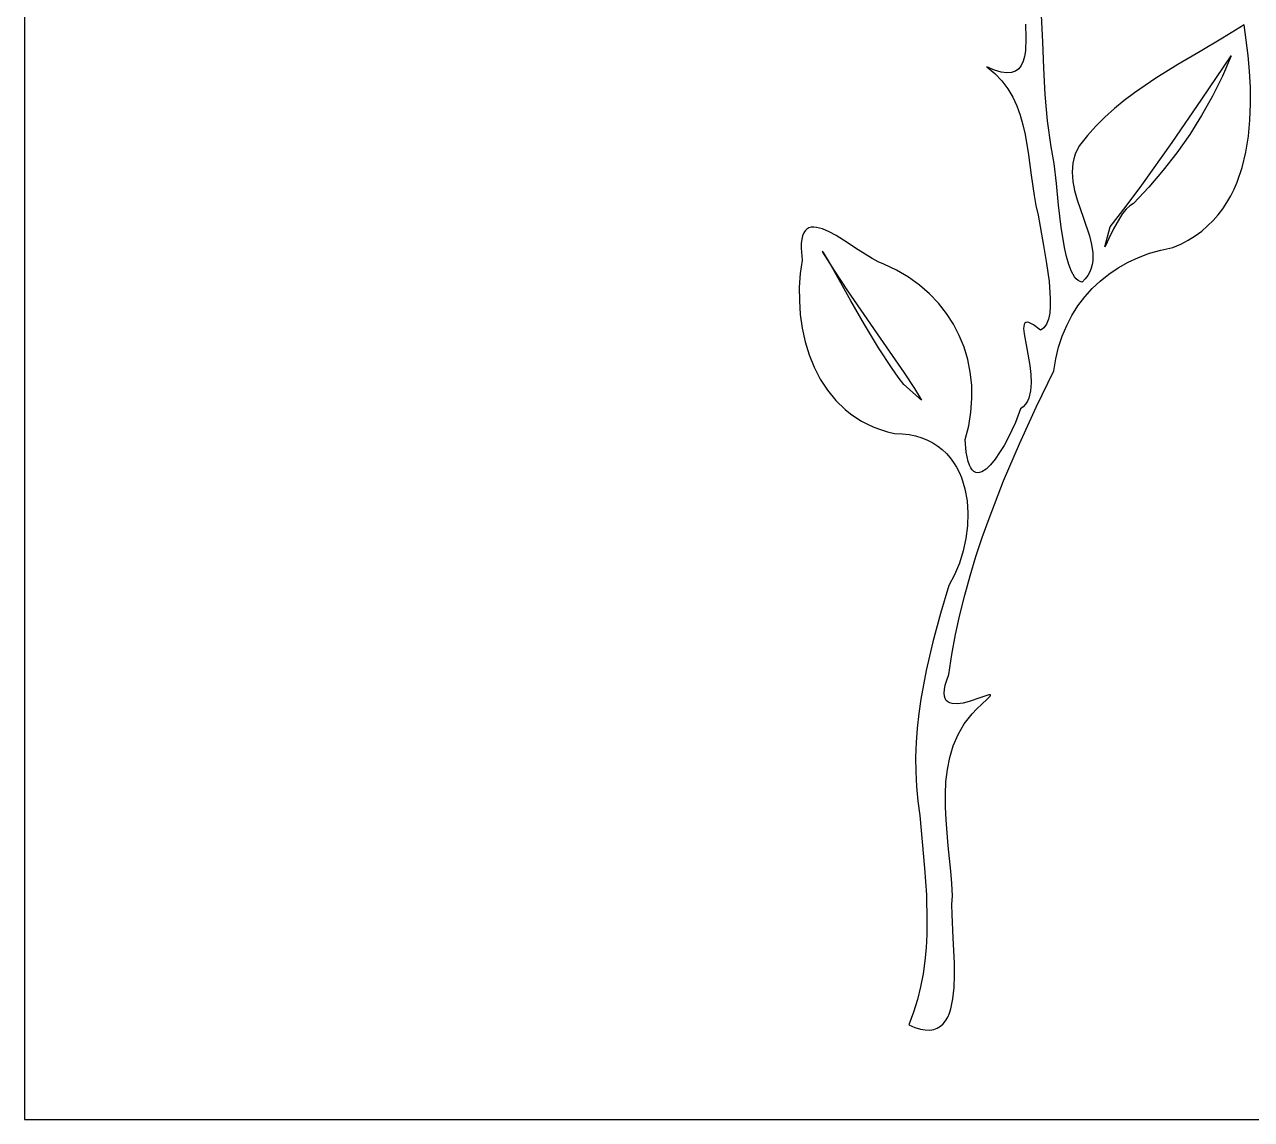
# Model space of a CAD drawing. Extents: x 0 to 706, y 0 to 706.
# Drawn here: x 0 to 453.1, y 0 to 404.3 of the extents above; entities that cross this region are included whole.
import ezdxf

# ---------------------------------------------------------------- set-up
doc = ezdxf.new("R2010")
doc.units = 0

msp = doc.modelspace()

# ---------------------------------------------------------------- linework, layer by layer
at = {"layer": 'BACKGROUND'}
for p, q in [((0, 705.553127), (0, -0.000873)), ((0, -0.000873), (705.554, -0.000873))]:
    msp.add_line(p, q, dxfattribs=at)
at = {"layer": 'OBJECTS'}
for p, q in [((369.602677, 404.439083), (369.826442, 399.200793)), ((376.027979, 397.901682), (375.613167, 407.585943)), ((450.447557, 404.128891), (442.419499, 399.192995)), ((451.878287, 392.901362), (450.447557, 404.128891)), ((450.447557, 404.128891), (450.447557, 404.128891)), ((369.826442, 399.200793), (369.62591, 394.546229)), ((442.419499, 399.192995), (434.194083, 394.370085)), ((369.62591, 394.546229), (369.304917, 392.514711)), ((376.419157, 388.186317), (376.027979, 397.901682)), ((434.194083, 394.370085), (425.929857, 389.513016)), ((368.803911, 390.721366), (368.098245, 389.19694)), ((369.304917, 392.514711), (368.803911, 390.721366)), ((434.777199, 376.749264), (445.669188, 392.752166)), ((445.669188, 392.752166), (442.386645, 385.229715)), ((452.39028, 387.017178), (451.878287, 392.901362)), ((358.186208, 387.419509), (355.357829, 388.63843)), ((355.357829, 388.63843), (358.363696, 386.187483)), ((360.637403, 386.684736), (358.186208, 387.419509)), ((358.363696, 386.187483), (360.935029, 383.496342)), ((362.73606, 386.403363), (360.637403, 386.684736)), ((364.506827, 386.544644), (362.73606, 386.403363)), ((365.974349, 387.077832), (364.506827, 386.544644)), ((367.163273, 387.972179), (365.974349, 387.077832)), ((368.098245, 389.19694), (367.163273, 387.972179)), ((376.954245, 378.465035), (376.419157, 388.186317)), ((425.929857, 389.513016), (417.785368, 384.474641)), ((442.386645, 385.229715), (438.720744, 377.868337)), ((452.704559, 381.029111), (452.39028, 387.017178)), ((360.935029, 383.496342), (363.112862, 380.588804)), ((417.785368, 384.474641), (409.919161, 379.107815)), ((452.774524, 374.994462), (452.704559, 381.029111)), ((363.112862, 380.588804), (364.938233, 377.488667)), ((364.938233, 377.488667), (366.45218, 374.219729)), ((377.800787, 368.763022), (376.954245, 378.465035)), ((406.13996, 376.25525), (402.489786, 373.265393)), ((409.919161, 379.107815), (406.13996, 376.25525)), ((423.806929, 360.789901), (434.777199, 376.749264)), ((438.720744, 377.868337), (434.686448, 370.689178)), ((366.45218, 374.219729), (367.695738, 370.805789)), ((402.489786, 373.265393), (398.988455, 370.11985)), ((452.553574, 368.970528), (452.774524, 374.994462)), ((367.695738, 370.805789), (368.709945, 367.270643)), ((368.709945, 367.270643), (369.535836, 363.638091)), ((379.126325, 359.105464), (377.800787, 368.763022)), ((398.988455, 370.11985), (395.655787, 366.800228)), ((434.686448, 370.689178), (430.298718, 363.713385)), ((451.995109, 363.014607), (452.553574, 368.970528)), ((369.535836, 363.638091), (370.786823, 356.175959)), ((392.511601, 363.288135), (389.575713, 359.565177)), ((395.655787, 366.800228), (392.511601, 363.288135)), ((430.298718, 363.713385), (425.572515, 356.962102)), ((451.052529, 357.183999), (451.995109, 363.014607)), ((380.187487, 353.013417), (379.126325, 359.105464)), ((388.68113, 357.976932), (387.980793, 356.367152)), ((389.575713, 359.565177), (388.68113, 357.976932)), ((412.57954, 345.028237), (423.806929, 360.789901)), ((370.786823, 356.175959), (371.776992, 348.609776)), ((387.461254, 354.738074), (387.109064, 353.091935)), ((387.980793, 356.367152), (387.461254, 354.738074)), ((425.572515, 356.962102), (420.522799, 350.456476)), ((449.679234, 351.536002), (451.052529, 357.183999)), ((381.060157, 345.622745), (380.187487, 353.013417)), ((387.109064, 353.091935), (386.85294, 349.757426)), ((386.85294, 349.757426), (387.104833, 346.381525)), ((420.522799, 350.456476), (415.164533, 344.217651)), ((447.828624, 346.127914), (449.679234, 351.536002)), ((371.776992, 348.609776), (372.834638, 341.129925)), ((381.891711, 337.561138), (381.060157, 345.622745)), ((387.104833, 346.381525), (387.757155, 342.982135)), ((406.813537, 337.269716), (412.57954, 345.028237)), ((446.709763, 343.531742), (447.828624, 346.127914)), ((372.834638, 341.129925), (373.491357, 337.48187)), ((387.757155, 342.982135), (388.702319, 339.577156)), ((415.164533, 344.217651), (409.512677, 338.266774)), ((444.055804, 338.590954), (445.454098, 341.017035)), ((445.454098, 341.017035), (446.709763, 343.531742)), ((373.491357, 337.48187), (374.288055, 333.926793)), ((382.829528, 329.456286), (381.891711, 337.561138)), ((388.702319, 339.577156), (391.040822, 332.822036)), ((400.916191, 329.618429), (406.813537, 337.269716)), ((406.815571, 336.060337), (405.530263, 334.45998)), ((408.148714, 337.360946), (406.815571, 336.060337)), ((409.512677, 338.266774), (408.148714, 337.360946)), ((409.512677, 338.266774), (409.512677, 338.266774)), ((440.808029, 334.033321), (442.509056, 336.260662)), ((442.509056, 336.260662), (444.055804, 338.590954)), ((374.288055, 333.926793), (376.31082, 322.707398)), ((391.040822, 332.822036), (393.259639, 326.259375)), ((404.309806, 332.65491), (402.131504, 328.810758)), ((405.530263, 334.45998), (404.309806, 332.65491)), ((436.919839, 329.916143), (438.946899, 331.916094)), ((438.946899, 331.916094), (440.808029, 334.033321)), ((287.320212, 326.288166), (287.012865, 325.01135)), ((287.74958, 327.329432), (287.320212, 326.288166)), ((288.293516, 328.148613), (287.74958, 327.329432)), ((288.944567, 328.759174), (288.293516, 328.148613)), ((289.695278, 329.174582), (288.944567, 328.759174)), ((290.538199, 329.4083), (289.695278, 329.174582)), ((291.465874, 329.473795), (290.538199, 329.4083)), ((292.470851, 329.384531), (291.465874, 329.473795)), ((294.682899, 328.795589), (292.470851, 329.384531)), ((297.114717, 327.749196), (294.682899, 328.795589)), ((299.706679, 326.353075), (297.114717, 327.749196)), ((302.39916, 324.714946), (299.706679, 326.353075)), ((384.020985, 321.935879), (382.829528, 329.456286)), ((393.259639, 326.259375), (394.055197, 323.094968)), ((398.922591, 322.248613), (400.916191, 329.618429)), ((402.131504, 328.810758), (400.416787, 325.288148)), ((429.784836, 324.691568), (432.344633, 326.296718)), ((432.344633, 326.296718), (434.721025, 328.04063)), ((434.721025, 328.04063), (436.919839, 329.916143)), ((286.834992, 323.485519), (286.794047, 321.697208)), ((287.012865, 325.01135), (286.834992, 323.485519)), ((307.847178, 321.143556), (302.39916, 324.714946)), ((376.31082, 322.707398), (377.442665, 316.093512)), ((384.757884, 318.590995), (384.020985, 321.935879)), ((394.055197, 323.094968), (394.498071, 320.03238)), ((399.011697, 322.270203), (398.922591, 322.248613)), ((399.301775, 322.847344), (399.011697, 322.270203)), ((400.416787, 325.288148), (399.301775, 322.847344)), ((419.688452, 321.027495), (424.09173, 321.926207)), ((424.09173, 321.926207), (427.03581, 323.232344)), ((427.03581, 323.232344), (429.784836, 324.691568)), ((287.15275, 317.279283), (286.472831, 312.354305)), ((286.794047, 321.697208), (287.15275, 317.279283)), ((295.112437, 320.069435), (294.650244, 320.649294)), ((294.650244, 320.649294), (294.663574, 320.254599)), ((294.663574, 320.254599), (298.940941, 313.453309)), ((297.272259, 316.427184), (295.112437, 320.069435)), ((312.981768, 317.896802), (307.847178, 321.143556)), ((315.282465, 316.664468), (312.981768, 317.896802)), ((385.61346, 315.627607), (384.757884, 318.590995)), ((394.498071, 320.03238), (394.480673, 317.08951)), ((407.551193, 316.54584), (411.407796, 318.327735)), ((411.407796, 318.327735), (415.457012, 319.824812)), ((415.457012, 319.824812), (419.688452, 321.027495)), ((305.195763, 302.300502), (297.272259, 316.427184)), ((298.940941, 313.453309), (303.942838, 305.905942)), ((317.325928, 315.836459), (315.282465, 316.664468)), ((322.056937, 313.566592), (317.325928, 315.836459)), ((326.449807, 310.963477), (322.056937, 313.566592)), ((377.442665, 316.093512), (378.350565, 309.424849)), ((386.606134, 313.124174), (385.61346, 315.627607)), ((387.754329, 311.159159), (386.606134, 313.124174)), ((393.356218, 312.938837), (392.634711, 311.634532)), ((393.895415, 314.284261), (393.356218, 312.938837)), ((394.265751, 315.668564), (393.895415, 314.284261)), ((394.480673, 317.08951), (394.265751, 315.668564)), ((400.45737, 312.165903), (403.897588, 314.488704)), ((403.897588, 314.488704), (407.551193, 316.54584)), ((286.472831, 312.354305), (286.131624, 307.328418)), ((330.495524, 308.047645), (326.449807, 310.963477)), ((378.350565, 309.424849), (378.806329, 303.162424)), ((388.392504, 310.403077), (387.754329, 311.159159)), ((389.076468, 309.811022), (388.392504, 310.403077)), ((389.808522, 309.392803), (389.076468, 309.811022)), ((390.590971, 309.158226), (389.808522, 309.392803)), ((391.717444, 310.373582), (390.590971, 309.158226)), ((392.634711, 311.634532), (391.717444, 310.373582)), ((394.258644, 306.761616), (397.240926, 309.587015)), ((397.240926, 309.587015), (400.45737, 312.165903)), ((286.131624, 307.328418), (286.136988, 302.249777)), ((303.942838, 305.905942), (314.838556, 290.047022)), ((334.185074, 304.839627), (330.495524, 308.047645)), ((337.509444, 301.359954), (334.185074, 304.839627)), ((389.038113, 300.409592), (391.52091, 303.699283)), ((391.52091, 303.699283), (394.258644, 306.761616)), ((286.136988, 302.249777), (286.496777, 297.166536)), ((310.194937, 293.58061), (305.195763, 302.300502)), ((340.45962, 297.629157), (337.509444, 301.359954)), ((378.79335, 300.327617), (378.581767, 297.767248)), ((378.806329, 303.162424), (378.79335, 300.327617)), ((386.820639, 296.902119), (389.038113, 300.409592)), ((286.496777, 297.166536), (287.218848, 292.126849)), ((343.026588, 293.667766), (340.45962, 297.629157)), ((378.143054, 295.538946), (377.448689, 293.700335)), ((378.581767, 297.767248), (378.143054, 295.538946)), ((384.878876, 293.186443), (386.820639, 296.902119)), ((287.218848, 292.126849), (288.311058, 287.17887)), ((315.376054, 284.93271), (310.194937, 293.58061)), ((314.838556, 290.047022), (324.787412, 275.625933)), ((345.201334, 289.496312), (343.026588, 293.667766)), ((369.129808, 293.538442), (368.959722, 292.079181)), ((368.959722, 292.079181), (369.12918, 290.045404)), ((369.12918, 290.045404), (370.092056, 284.695824)), ((369.373012, 294.018135), (369.129808, 293.538442)), ((369.738102, 294.312805), (369.373012, 294.018135)), ((370.237411, 294.408656), (369.738102, 294.312805)), ((370.883272, 294.29189), (370.237411, 294.408656)), ((372.663985, 293.365315), (370.883272, 294.29189)), ((375.178906, 291.422698), (372.663985, 293.365315)), ((375.865397, 291.799151), (375.178906, 291.422698)), ((376.470148, 292.309044), (375.865397, 291.799151)), ((377.448689, 293.700335), (376.470148, 292.309044)), ((383.223211, 289.272138), (384.878876, 293.186443)), ((288.311058, 287.17887), (289.781263, 282.370753)), ((346.974846, 285.135326), (345.201334, 289.496312)), ((381.864032, 285.168782), (383.223211, 289.272138)), ((289.781263, 282.370753), (291.63732, 277.750653)), ((320.35686, 277.239071), (315.376054, 284.93271)), ((348.338108, 280.605339), (346.974846, 285.135326)), ((370.092056, 284.695824), (371.229104, 278.372752)), ((380.811726, 280.885952), (381.864032, 285.168782)), ((291.63732, 277.750653), (293.887083, 273.366723)), ((322.652692, 274.02581), (320.35686, 277.239071)), ((349.282108, 275.926882), (348.338108, 280.605339)), ((371.229104, 278.372752), (371.616277, 275.122109)), ((373.647237, 263.011739), (380.076681, 276.433224)), ((380.076681, 276.433224), (380.811726, 280.885952)), ((293.887083, 273.366723), (296.538411, 269.267117)), ((324.755101, 271.381964), (322.652692, 274.02581)), ((324.787412, 275.625933), (328.605729, 269.875856)), ((349.797832, 271.120484), (349.282108, 275.926882)), ((371.750993, 271.959237), (371.534585, 268.994516)), ((371.616277, 275.122109), (371.750993, 271.959237)), ((296.538411, 269.267117), (299.599159, 265.49999)), ((331.226087, 265.590772), (324.755101, 271.381964)), ((324.755101, 271.381964), (324.755101, 271.381964)), ((328.605729, 269.875856), (331.226087, 265.590772)), ((349.876266, 266.206678), (349.797832, 271.120484)), ((371.534585, 268.994516), (370.868389, 266.338328)), ((299.599159, 265.49999), (303.077183, 262.113496)), ((349.508396, 261.205993), (349.876266, 266.206678)), ((367.445455, 249.463917), (373.647237, 263.011739)), ((368.809905, 263.174004), (367.79196, 262.393075)), ((369.653736, 264.101054), (368.809905, 263.174004)), ((370.335786, 265.160428), (369.653736, 264.101054)), ((370.868389, 266.338328), (370.335786, 265.160428)), ((303.077183, 262.113496), (304.975129, 260.578034)), ((304.975129, 260.578034), (306.98034, 259.155788)), ((306.98034, 259.155788), (309.093799, 257.852778)), ((348.685209, 256.138961), (349.508396, 261.205993)), ((367.79196, 262.393075), (365.944497, 257.396191)), ((309.093799, 257.852778), (311.316487, 256.675022)), ((311.316487, 256.675022), (313.649386, 255.62854)), ((313.649386, 255.62854), (316.093479, 254.71935)), ((316.093479, 254.71935), (318.649747, 253.953473)), ((318.649747, 253.953473), (321.319173, 253.336928)), ((347.397691, 251.026113), (348.685209, 256.138961)), ((365.944497, 257.396191), (363.281479, 251.724808)), ((321.319173, 253.336928), (324.066142, 253.211324)), ((324.066142, 253.211324), (326.651695, 252.888659)), ((326.651695, 252.888659), (329.078278, 252.378121)), ((329.078278, 252.378121), (331.348337, 251.688898)), ((331.348337, 251.688898), (333.464316, 250.830178)), ((333.464316, 250.830178), (335.428662, 249.811148)), ((335.428662, 249.811148), (337.243821, 248.640997)), ((347.799018, 246.375383), (347.397691, 251.026113)), ((361.585323, 235.768441), (367.445455, 249.463917)), ((363.281479, 251.724808), (361.740236, 248.901213)), ((337.243821, 248.640997), (338.912237, 247.328912)), ((338.912237, 247.328912), (340.436357, 245.884081)), ((340.436357, 245.884081), (341.818626, 244.315692)), ((348.496172, 242.934207), (347.799018, 246.375383)), ((360.110423, 246.227033), (358.43048, 243.808284)), ((361.740236, 248.901213), (360.110423, 246.227033)), ((341.818626, 244.315692), (343.06149, 242.632933)), ((343.06149, 242.632933), (344.167395, 240.844992)), ((344.167395, 240.844992), (345.138786, 238.961056)), ((348.943672, 241.634071), (348.496172, 242.934207)), ((349.450714, 240.596568), (348.943672, 241.634071)), ((350.012493, 239.808447), (349.450714, 240.596568)), ((355.073962, 240.161127), (353.474267, 239.144748)), ((356.738846, 241.750977), (355.073962, 240.161127)), ((358.43048, 243.808284), (356.738846, 241.750977)), ((345.138786, 238.961056), (345.978109, 236.990314)), ((345.978109, 236.990314), (347.270334, 232.82516)), ((350.624203, 239.256455), (350.012493, 239.808447)), ((351.281041, 238.92734), (350.624203, 239.256455)), ((351.978201, 238.807852), (351.281041, 238.92734)), ((352.710878, 238.884739), (351.978201, 238.807852)), ((353.474267, 239.144748), (352.710878, 238.884739)), ((356.180828, 221.903991), (361.585323, 235.768441)), ((347.270334, 232.82516), (348.063633, 228.423035)), ((348.063633, 228.423035), (348.377574, 223.85744)), ((348.377574, 223.85744), (348.23172, 219.201878)), ((348.23172, 219.201878), (347.645637, 214.529853)), ((353.685065, 214.901739), (356.180828, 221.903991)), ((347.645637, 214.529853), (346.638891, 209.914867)), ((351.345956, 207.84925), (353.685065, 214.901739)), ((346.638891, 209.914867), (345.231046, 205.430423)), ((345.231046, 205.430423), (343.441668, 201.150023)), ((349.17775, 200.743858), (351.345956, 207.84925)), ((343.441668, 201.150023), (341.290321, 197.147171)), ((347.194696, 193.582899), (349.17775, 200.743858)), ((341.290321, 197.147171), (338.206511, 186.811675)), ((345.411041, 186.363708), (347.194696, 193.582899)), ((338.206511, 186.811675), (335.384592, 176.363398)), ((343.841035, 179.083621), (345.411041, 186.363708)), ((342.498924, 171.739971), (343.841035, 179.083621)), ((335.384592, 176.363398), (332.943219, 165.81799)), ((341.398959, 164.330095), (342.498924, 171.739971)), ((332.943219, 165.81799), (331.001046, 155.191097)), ((340.587461, 162.216187), (341.398959, 164.330095)), ((339.600106, 157.446232), (339.705659, 158.790093)), ((339.705659, 158.790093), (340.028903, 160.374798)), ((340.028903, 160.374798), (340.587461, 162.216187)), ((331.001046, 155.191097), (330.254238, 149.851985)), ((339.694619, 156.327379), (339.600106, 157.446232)), ((339.971575, 155.417697), (339.694619, 156.327379)), ((340.413348, 154.701347), (339.971575, 155.417697)), ((341.002315, 154.162493), (340.413348, 154.701347)), ((341.720852, 153.785297), (341.002315, 154.162493)), ((348.898121, 154.341005), (346.640231, 153.769878)), ((353.135817, 155.776064), (348.898121, 154.341005)), ((356.062775, 156.756863), (353.135817, 155.776064)), ((353.472675, 153.301297), (355.528186, 155.159083)), ((355.528186, 155.159083), (356.551044, 156.269806)), ((356.682242, 156.760166), (356.062775, 156.756863)), ((356.551044, 156.269806), (356.719289, 156.584613)), ((356.719289, 156.584613), (356.682242, 156.760166)), ((330.254238, 149.851985), (329.676726, 144.49837)), ((342.551334, 153.553922), (341.720852, 153.785297)), ((344.477637, 153.465283), (342.551334, 153.553922)), ((346.640231, 153.769878), (344.477637, 153.465283)), ((348.424896, 147.956198), (349.945089, 149.797632)), ((349.945089, 149.797632), (351.625361, 151.58034)), ((351.625361, 151.58034), (353.472675, 153.301297)), ((344.755162, 142.109773), (347.057819, 146.05906)), ((347.057819, 146.05906), (348.424896, 147.956198)), ((329.676726, 144.49837), (329.283342, 139.132208)), ((342.981413, 137.973963), (344.755162, 142.109773)), ((329.283342, 139.132208), (329.088916, 133.755455)), ((341.680871, 133.675823), (342.981413, 137.973963)), ((329.088916, 133.755455), (329.108281, 128.370068)), ((340.797831, 129.239547), (341.680871, 133.675823)), ((329.108281, 128.370068), (329.356268, 122.978002)), ((340.276591, 124.689327), (340.797831, 129.239547)), ((329.356268, 122.978002), (329.84771, 117.581214)), ((340.061446, 120.049355), (340.276591, 124.689327)), ((340.096693, 115.343826), (340.061446, 120.049355)), ((329.84771, 117.581214), (330.597437, 112.181659)), ((340.32663, 110.59693), (340.096693, 115.343826)), ((330.597437, 112.181659), (332.394283, 92.737561)), ((341.147757, 101.075814), (340.32663, 110.59693)), ((342.079201, 91.679548), (341.147757, 101.075814)), ((332.394283, 92.737561), (333.038337, 82.942655)), ((342.447033, 87.088717), (342.079201, 91.679548)), ((342.675334, 82.601676), (342.447033, 87.088717)), ((333.038337, 82.942655), (333.276406, 73.154883)), ((342.508622, 79.412601), (342.675334, 82.601676)), ((342.546641, 75.677493), (342.508622, 79.412601)), ((333.276406, 73.154883), (333.187788, 68.276728)), ((342.965777, 67.061025), (342.546641, 75.677493)), ((333.187788, 68.276728), (332.931184, 63.416024)), ((343.390558, 57.73596), (342.965777, 67.061025)), ((332.931184, 63.416024), (332.484431, 58.577993)), ((332.484431, 58.577993), (331.825365, 53.767858)), ((343.435634, 53.115106), (343.390558, 57.73596)), ((331.825365, 53.767858), (330.931823, 48.990841)), ((343.278801, 48.685986), (343.435634, 53.115106)), ((330.931823, 48.990841), (329.781643, 44.252165)), ((342.852289, 44.571559), (343.278801, 48.685986)), ((329.781643, 44.252165), (328.35266, 39.557051)), ((341.558615, 39.258948), (342.088322, 40.894787)), ((342.088322, 40.894787), (342.852289, 44.571559)), ((328.35266, 39.557051), (326.622713, 34.910723)), ((339.276937, 35.346053), (340.161394, 36.46921)), ((340.161394, 36.46921), (340.91913, 37.778632)), ((340.91913, 37.778632), (341.558615, 39.258948)), ((326.622713, 34.910723), (328.82592, 33.990442)), ((328.82592, 33.990442), (330.834633, 33.379386)), ((330.834633, 33.379386), (332.657323, 33.062185)), ((332.657323, 33.062185), (334.302462, 33.023469)), ((334.302462, 33.023469), (335.778521, 33.247868)), ((335.778521, 33.247868), (337.093972, 33.720012)), ((337.093972, 33.720012), (338.257287, 34.42453)), ((338.257287, 34.42453), (339.276937, 35.346053))]:
    msp.add_line(p, q, dxfattribs=at)

doc.saveas('drawing.dxf')
